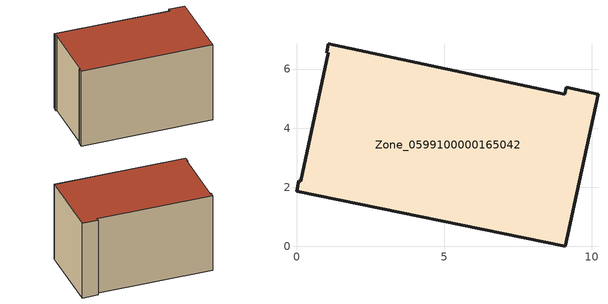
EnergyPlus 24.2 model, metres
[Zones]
Zone_0599100000165042
 floor ground (C_G): 0.14,2.19 1.08,6.55 1.02,6.56 1.08,6.86 9.08,5.15 9.13,5.39 10.21,5.15 9.1,0 0,1.87 0.07,2.21 z0
 wall outside (C_F): 9.13,5.39 9.08,5.15 1.08,6.86 1.02,6.56 1.08,6.55 0.14,2.19 0.07,2.21 0,1.87 9.1,0 10.21,5.15 9.13,5.39 z0:5.76
 roof outside (C_R): 9.08,5.15 1.08,6.86 1.02,6.56 1.08,6.55 0.14,2.19 0.07,2.21 0,1.87 9.1,0 10.21,5.15 9.13,5.39 z5.76
[BUILDING]
Pand.0599100000165042: North Axis=0; Terrain=City; Loads Convergence Tolerance Value=0.04; Temperature Convergence Tolerance Value=0.4; Solar Distribution=FullExterior; Maximum Number of Warmup Days=25; Minimum Number of Warmup Days=1
[Site:Location]
Rotterdam.The.Hague.AP_ZH_NLD Design_Conditions: Latitude=51.96; Longitude=4.45; Time Zone=1; Elevation=-4.5
[SITE:GROUNDTEMPERATURE:BUILDINGSURFACE]
18, 18, 18, 18, 18, 18, 18, 18, 18, 18, 18, 18
[MATERIAL] Thermal Absorptance=0.9; Solar Absorptance=0.7; Visible Absorptance=0.7
Name | Roughness | Thickness | Conductivity | Density | Specific Heat
G.TI.1975-1991 | MediumSmooth | 0.15 | 0.288461 | 540 | 1210
F.TI.1975-1991 | Rough | 0.3 | 0.230769 | 1920 | 840
R.TI.1975-1991 | MediumRough | 0.2 | 0.153846 | 1500 | 1000
[CONSTRUCTION]
C_G: G.TI.1975-1991
C_F: F.TI.1975-1991
C_R: R.TI.1975-1991
[ZONE]
Zone_0599100000165042: Type=1; Multiplier=1; Ceiling Height=Autocalculate; Volume=Autocalculate; Floor Area=autocalculate; Part of Total Floor Area=Yes
[ZONEINFILTRATION:DESIGNFLOWRATE]
Infil_Zone_0599100000165042: Zone or ZoneList or Space or SpaceList=Zone_0599100000165042; Schedule=AlwaysOn; Design Flow Rate Calculation Method=Flow/Area; Flow Rate per Floor Area=0.003; Constant Term Coefficient=1; Temperature Term Coefficient=0; Velocity Term Coefficient=0; Velocity Squared Term Coefficient=0
[HVACTEMPLATE:ZONE:IDEALLOADSAIRSYSTEM]
Zone_0599100000165042: Maximum Heating Supply Air Temperature=50; Minimum Cooling Supply Air Temperature=13; Maximum Heating Supply Air Humidity Ratio=0.0156; Minimum Cooling Supply Air Humidity Ratio=0.0077; Heating Limit=NoLimit; Cooling Limit=NoLimit; Dehumidification Control Type=ConstantSensibleHeatRatio; Cooling Sensible Heat Ratio=0.7; Dehumidification Setpoint=60; Humidification Control Type=None; Humidification Setpoint=30; Outdoor Air Method=None; Outdoor Air Flow Rate per Person=0.00944; Outdoor Air Flow Rate per Zone Floor Area=0; Outdoor Air Flow Rate per Zone=0; Demand Controlled Ventilation Type=None; Outdoor Air Economizer Type=NoEconomizer; Heat Recovery Type=None; Sensible Heat Recovery Effectiveness=0.7; Latent Heat Recovery Effectiveness=0.65
[ZONECONTROL:THERMOSTAT]
ThermostatControl_Zone_0599100000165042: Zone or ZoneList=Zone_0599100000165042; Control Type Schedule=DualSetpointControlType; Control 1=Thermostat_Zone_0599100000165042; Temperature Difference Between Cutout And Setpoint=0
[THERMOSTATSETPOINT:DUALSETPOINT]
Thermostat_Zone_0599100000165042: Heating Setpoint Temperature Schedule=HeatingSetpoint_Zone_0599100000165042; Cooling Setpoint Temperature Schedule=CoolingSetpoint_Zone_0599100000165042
[SCHEDULE:COMPACT]
HeatingSetpoint_Zone_0599100000165042: Through: 12/31, For: AllDays, Until: 24:00, 21
CoolingSetpoint_Zone_0599100000165042: Through: 12/31, For: AllDays, Until: 24:00, 24
DualSetpointControlType: Through: 12/31, For: AllDays, Until: 24:00, 4
AlwaysOn: Through: 12/31, For: AllDays, Until: 24:00, 1
